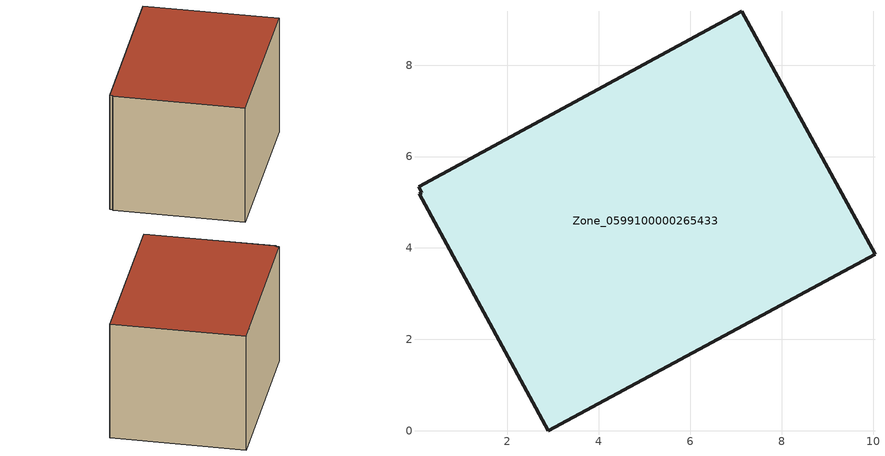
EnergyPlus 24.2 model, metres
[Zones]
Zone_0599100000265433
 floor ground (C_G): 0.05,5.34 7.13,9.18 10.04,3.86 2.89,0 0.07,5.18 0.12,5.21 z0
 wall outside (C_F): 10.04,3.86 7.13,9.18 0.05,5.34 0.12,5.21 0.07,5.18 2.89,0 10.04,3.86 z0:5.72
 roof outside (C_R): 7.13,9.18 0.05,5.34 0.12,5.21 0.07,5.18 2.89,0 10.04,3.86 z5.72
[BUILDING]
Pand.0599100000265433: North Axis=0; Terrain=City; Loads Convergence Tolerance Value=0.04; Temperature Convergence Tolerance Value=0.4; Solar Distribution=FullExterior; Maximum Number of Warmup Days=25; Minimum Number of Warmup Days=1
[Site:Location]
Rotterdam.The.Hague.AP_ZH_NLD Design_Conditions: Latitude=51.96; Longitude=4.45; Time Zone=1; Elevation=-4.5
[SITE:GROUNDTEMPERATURE:BUILDINGSURFACE]
18, 18, 18, 18, 18, 18, 18, 18, 18, 18, 18, 18
[MATERIAL] Thermal Absorptance=0.9; Solar Absorptance=0.7; Visible Absorptance=0.7
Name | Roughness | Thickness | Conductivity | Density | Specific Heat
G.TI.1946-1964 | MediumSmooth | 0.15 | 1 | 540 | 1210
F.TI.1946-1964 | Rough | 0.3 | 0.857143 | 1920 | 840
R.TI.1946-1964 | MediumRough | 0.2 | 0.277778 | 1500 | 1000
[CONSTRUCTION]
C_G: G.TI.1946-1964
C_F: F.TI.1946-1964
C_R: R.TI.1946-1964
[ZONE]
Zone_0599100000265433: Type=1; Multiplier=1; Ceiling Height=Autocalculate; Volume=Autocalculate; Floor Area=autocalculate; Part of Total Floor Area=Yes
[ZONEINFILTRATION:DESIGNFLOWRATE]
Infil_Zone_0599100000265433: Zone or ZoneList or Space or SpaceList=Zone_0599100000265433; Schedule=AlwaysOn; Design Flow Rate Calculation Method=Flow/Area; Flow Rate per Floor Area=0.003; Constant Term Coefficient=1; Temperature Term Coefficient=0; Velocity Term Coefficient=0; Velocity Squared Term Coefficient=0
[HVACTEMPLATE:ZONE:IDEALLOADSAIRSYSTEM]
Zone_0599100000265433: Maximum Heating Supply Air Temperature=50; Minimum Cooling Supply Air Temperature=13; Maximum Heating Supply Air Humidity Ratio=0.0156; Minimum Cooling Supply Air Humidity Ratio=0.0077; Heating Limit=NoLimit; Cooling Limit=NoLimit; Dehumidification Control Type=ConstantSensibleHeatRatio; Cooling Sensible Heat Ratio=0.7; Dehumidification Setpoint=60; Humidification Control Type=None; Humidification Setpoint=30; Outdoor Air Method=None; Outdoor Air Flow Rate per Person=0.00944; Outdoor Air Flow Rate per Zone Floor Area=0; Outdoor Air Flow Rate per Zone=0; Demand Controlled Ventilation Type=None; Outdoor Air Economizer Type=NoEconomizer; Heat Recovery Type=None; Sensible Heat Recovery Effectiveness=0.7; Latent Heat Recovery Effectiveness=0.65
[ZONECONTROL:THERMOSTAT]
ThermostatControl_Zone_0599100000265433: Zone or ZoneList=Zone_0599100000265433; Control Type Schedule=DualSetpointControlType; Control 1=Thermostat_Zone_0599100000265433; Temperature Difference Between Cutout And Setpoint=0
[THERMOSTATSETPOINT:DUALSETPOINT]
Thermostat_Zone_0599100000265433: Heating Setpoint Temperature Schedule=HeatingSetpoint_Zone_0599100000265433; Cooling Setpoint Temperature Schedule=CoolingSetpoint_Zone_0599100000265433
[SCHEDULE:COMPACT]
HeatingSetpoint_Zone_0599100000265433: Through: 12/31, For: AllDays, Until: 24:00, 21
CoolingSetpoint_Zone_0599100000265433: Through: 12/31, For: AllDays, Until: 24:00, 24
DualSetpointControlType: Through: 12/31, For: AllDays, Until: 24:00, 4
AlwaysOn: Through: 12/31, For: AllDays, Until: 24:00, 1
